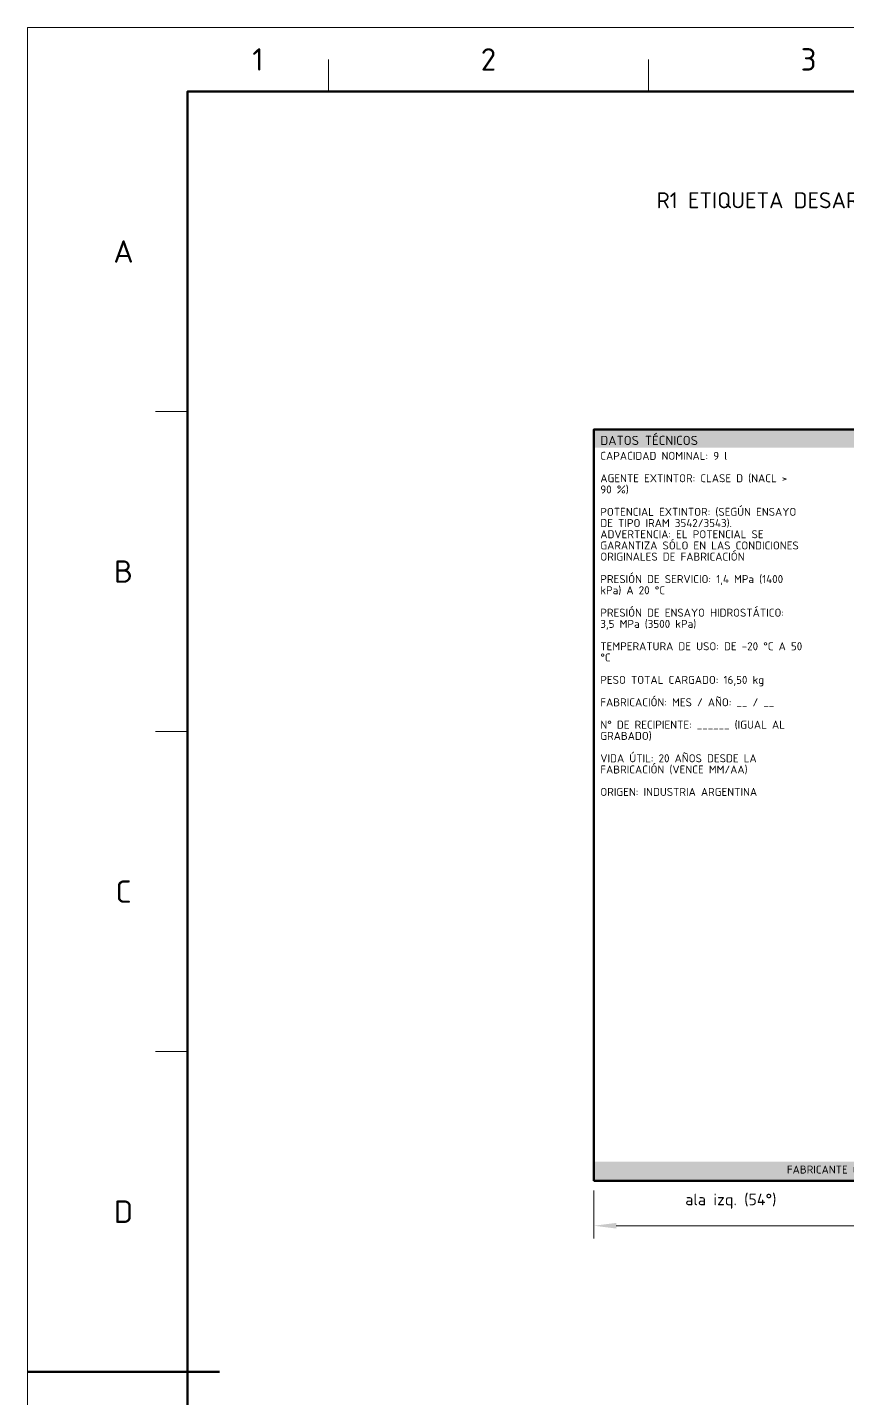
# Model space of a CAD drawing. Header units: millimetres. Extents: x 0 to 2208, y 0 to 420.
# Drawn here: x 1614 to 1742.1, y 205.8 to 420 of the extents above; entities that cross this region are included whole.
import ezdxf
from ezdxf.enums import TextEntityAlignment as Align

# ---------------------------------------------------------------- set-up
doc = ezdxf.new("R2010")
doc.units = ezdxf.units.MM
for name, color, linetype, lineweight in [('01-VISIBLE', 7, 'CONTINUOUS', 70), ('04-COTA', 3, 'CONTINUOUS', 18), ('06-TEXTO', 7, 'CONTINUOUS', 25), ('07-RECUADRO', 7, 'CONTINUOUS', 70), ('08-FINA', 5, 'CONTINUOUS', 18), ('13-GRAFICA', 30, 'CONTINUOUS', 18)]:
    doc.layers.add(name, color=color, linetype=linetype, lineweight=lineweight)
doc.styles.add('ISO3098', font='isocpeur.ttf')
doc.dimstyles.new('FLAMA-IRAM', dxfattribs={"dimtxt": 3.5, "dimasz": 3.5, "dimexe": 2, "dimexo": 1.5, "dimgap": 1, "dimtad": 1, "dimdec": 1, "dimtxsty": 'ISO3098', "dimblk": 'IRAM_FLECHA', "dimblk1": 'IRAM_FLECHA', "dimblk2": 'IRAM_FLECHA', "dimcen": 2.5, "dimclrd": 256, "dimclre": 256, "dimclrt": 256, "dimazin": 3, "dimtfac": 1, "dimtmove": 0, "dimatfit": 3, "dimlwd": 18, "dimlwe": 18})

# ---------------------------------------------------------------- blocks, each defined once
blk = doc.blocks.new('IRAM_FLECHA')
blk.add_solid([(0, 0), (-1, 0.125), (-1, -0.125)])

msp = doc.modelspace()

# ---------------------------------------------------------------- hatches: boundary and pattern name
at = {"layer": '13-GRAFICA', "true_color": 0xffd200}
h = msp.add_hatch(color=7, dxfattribs=at)
h.dxf.hatch_style = 1
h.paths.add_polyline_path([(1745.235, 354.361), (1745.235, 357.198), (1702.47, 357.198), (1702.47, 354.361)])
h = msp.add_hatch(color=7, dxfattribs=at)
h.dxf.hatch_style = 1
h.paths.add_polyline_path([(1873.53, 239.802), (1873.53, 242.802), (1702.47, 242.802), (1702.47, 239.802)])

# ---------------------------------------------------------------- linework, layer by layer
at = {"layer": '01-VISIBLE'}
msp.add_lwpolyline([(1702.47, 239.802), (1873.53, 239.802), (1873.53, 357.198), (1702.47, 357.198)], close=True, dxfattribs=at)
at = {"layer": '07-RECUADRO'}
msp.add_line((1614, 210), (1644, 210), dxfattribs=at)
msp.add_lwpolyline([(1639, 10), (2198, 10), (2198, 410), (1639, 410)], close=True, dxfattribs=at)
at = {"layer": '08-FINA'}
for p, q in [((1661, 410), (1661, 415)), ((1711, 410), (1711, 415)), ((1639, 360), (1634, 360)), ((1639, 310), (1634, 310)), ((1639, 260), (1634, 260))]:
    msp.add_line(p, q, dxfattribs=at)
msp.add_lwpolyline([(1614, 0), (2208, 0), (2208, 420), (1614, 420)], close=True, dxfattribs=at)

# ---------------------------------------------------------------- texts
at = {"layer": '06-TEXTO', "style": 'ISO3098'}
for s, height, p in [('1', 3.5, (1650, 415)), ('2', 3.5, (1686, 415)), ('3', 3.5, (1736, 415)), ('R1 ETIQUETA DESARROLLADA 342 × 235 mm (panel central 171 = arco 108° + alas 86) - ESC. 1:2', 2.5, (1788, 393)), ('A', 3.5, (1629, 385)), ('B', 3.5, (1629, 335)), ('C', 3.5, (1629, 285)), ('D', 3.5, (1629, 235))]:
    msp.add_text(s, height=height, dxfattribs=at).set_placement(p, align=Align.MIDDLE_CENTER)
at = {"layer": '08-FINA', "style": 'ISO3098'}
msp.add_text('ala izq. (54°)', height=1.8, dxfattribs=at).set_placement((1723.853, 237.802), align=Align.TOP_CENTER)
at = {"layer": '13-GRAFICA', "true_color": 0x191919, "style": 'ISO3098'}
for s, height, p in [('DATOS TÉCNICOS', 1.4375, (1703.47, 356.198)), ('CAPACIDAD NOMINAL: 9 l', 1.25, (1703.47, 353.698)), ('AGENTE EXTINTOR: CLASE D (NACL >', 1.25, (1703.47, 350.198)), ('90 %)', 1.25, (1703.47, 348.448)), ('POTENCIAL EXTINTOR: (SEGÚN ENSAYO', 1.25, (1703.47, 344.948)), ('DE TIPO IRAM 3542/3543).', 1.25, (1703.47, 343.198)), ('ADVERTENCIA: EL POTENCIAL SE', 1.25, (1703.47, 341.448)), ('GARANTIZA SÓLO EN LAS CONDICIONES', 1.25, (1703.47, 339.698)), ('ORIGINALES DE FABRICACIÓN', 1.25, (1703.47, 337.948)), ('PRESIÓN DE SERVICIO: 1,4 MPa (1400', 1.25, (1703.47, 334.448)), ('kPa) A 20 °C', 1.25, (1703.47, 332.698)), ('PRESIÓN DE ENSAYO HIDROSTÁTICO:', 1.25, (1703.47, 329.198)), ('3,5 MPa (3500 kPa)', 1.25, (1703.47, 327.448)), ('TEMPERATURA DE USO: DE -20 °C A 50', 1.25, (1703.47, 323.948)), ('°C', 1.25, (1703.47, 322.198)), ('PESO TOTAL CARGADO: 16,50 kg', 1.25, (1703.47, 318.698)), ('FABRICACIÓN: MES / AÑO: __ / __', 1.25, (1703.47, 315.198)), ('N° DE RECIPIENTE: ______ (IGUAL AL', 1.25, (1703.47, 311.698)), ('GRABADO)', 1.25, (1703.47, 309.948)), ('VIDA ÚTIL: 20 AÑOS DESDE LA', 1.25, (1703.47, 306.448)), ('FABRICACIÓN (VENCE MM/AA)', 1.25, (1703.47, 304.698)), ('ORIGEN: INDUSTRIA ARGENTINA', 1.25, (1703.47, 301.198))]:
    msp.add_text(s, height=height, dxfattribs=at).set_placement(p, align=Align.TOP_LEFT)
msp.add_text('FABRICANTE CERTIFICADO - COMERCIALIZA FLAMA S.A. · INDUSTRIA ARGENTINA · HABILIT. ORD. 40.473 (CABA) N° ___ · O.P.D.S. REG. N° ___', height=1.25, dxfattribs=at).set_placement((1788, 242.202), align=Align.TOP_CENTER)

# ---------------------------------------------------------------- dimensions: what is measured, and where the dimension line sits
at = {"layer": '04-COTA'}
msp.add_linear_dim(base=(1702.47, 232.802), p1=(1702.47, 239.802), p2=(1873.53, 239.802), dimstyle='FLAMA-IRAM', override={"dimlfac": 2}, dxfattribs=at).render()

doc.saveas('drawing.dxf')
